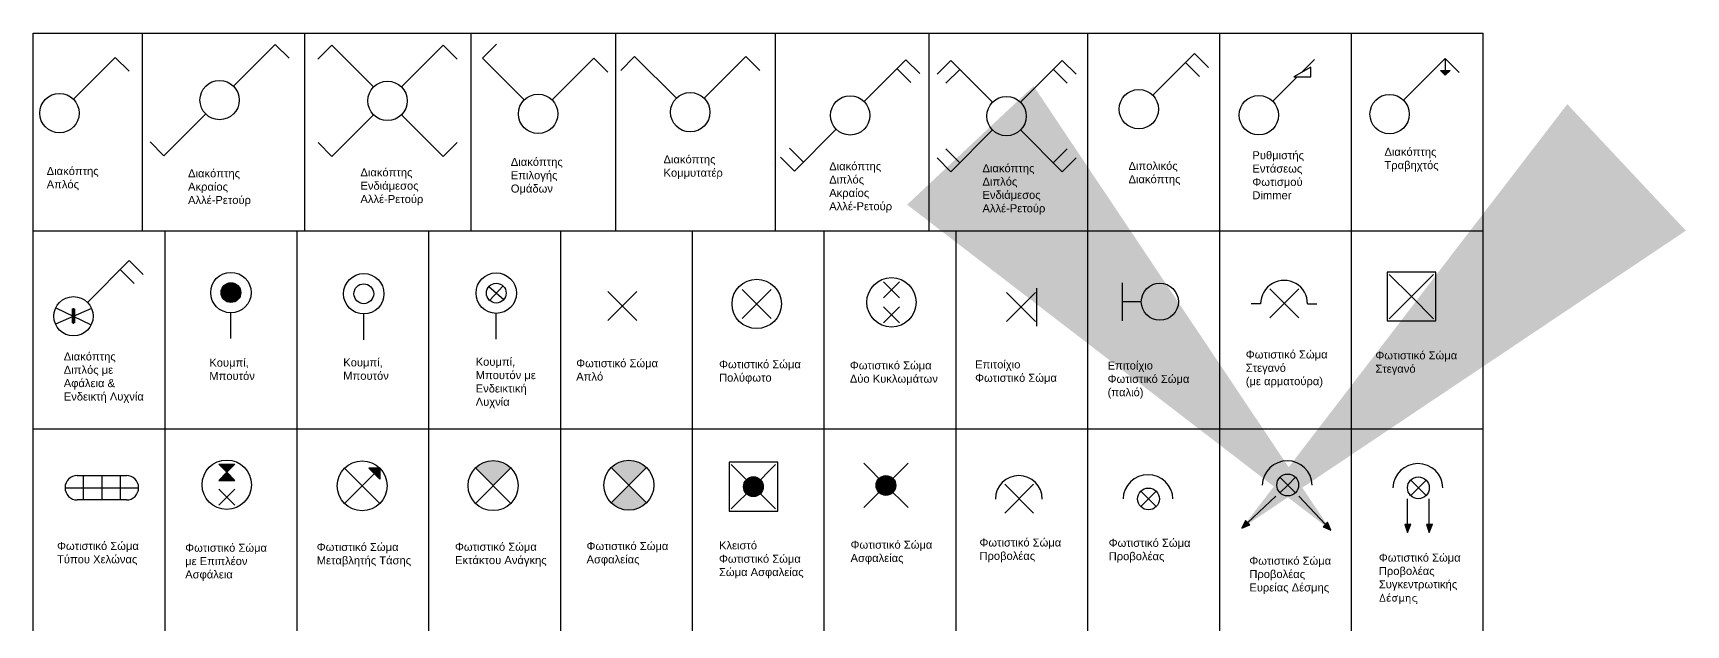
# Model space of a CAD drawing. Header units: millimetres. Extents: x 3223 to 6476, y 1066 to 2142.
# Drawn here: x 3225.16 to 3233, y 1080.39 to 1083.2 of the extents above; entities that cross this region are included whole.
import ezdxf

# ---------------------------------------------------------------- set-up
doc = ezdxf.new("R2010")
doc.units = ezdxf.units.MM
doc.layers.add('συμβολα', color=254, linetype='Continuous')
doc.styles.get("Standard").update_dxf_attribs({"font": 'arial.ttf'})
doc.dimstyles.new('ISO-25', dxfattribs={"dimtxt": 2.5, "dimasz": 2.5, "dimexe": 1.25, "dimexo": 0.625, "dimtad": 1, "dimtxsty": 'Standard', "dimcen": 2.5, "dimadec": 0, "dimazin": 0, "dimtfac": 1, "dimtmove": 0, "dimatfit": 3, "dimfxl": 1, "dimarcsym": 0})

# ---------------------------------------------------------------- blocks, each defined once
blk = doc.blocks.new('A$C19B327CB')
for p, q in [((2, 6.17), (8.17, 0)), ((8.17, 6.17), (2, 0))]:
    blk.add_line(p, q)
blk.add_arc((5, 3), 5, 360, 180)

msp = doc.modelspace()

# ---------------------------------------------------------------- hatches: boundary and pattern name
at = {"layer": 'συμβολα'}
for points in [[(3231.8563, 1083.0001), (3231.8788, 1083.0226), (3231.8338, 1083.0226)], [(3227.4258, 1081.1385, 0.414214), (3227.2583, 1081.1385), (3227.342, 1081.0548)], [(3228.0697, 1081.1404, 0.414214), (3227.9021, 1081.1404), (3227.9859, 1081.0567)]]:
    msp.add_hatch(color=256, dxfattribs=at).paths.add_polyline_path(points)
at = {"layer": 'συμβολα', "ltscale": 2}
h = msp.add_hatch(color=256, dxfattribs=at)
h.dxf.hatch_style = 1
edge = h.paths.add_edge_path()
edge.add_arc((3226.0988, 1081.9697), 0.0469, 0, 360)
at = {"layer": 'συμβολα', "ltscale": 0.3}
h = msp.add_hatch(color=256, dxfattribs=at)
h.dxf.hatch_style = 1
h.paths.add_polyline_path([(3225.3476, 1081.8923), (3225.3572, 1081.8923), (3225.3572, 1081.826), (3225.3476, 1081.826)])
h = msp.add_hatch(color=256, dxfattribs=at)
h.dxf.hatch_style = 1
h.paths.add_polyline_path([(3226.0408, 1081.1565), (3226.0792, 1081.1181), (3226.1176, 1081.1565)])
h.paths.add_polyline_path([(3226.0408, 1081.0797), (3226.1176, 1081.0797), (3226.0792, 1081.1181)])
at = {"layer": 'συμβολα'}
h = msp.add_hatch(color=256, dxfattribs=at)
h.paths.add_polyline_path([(3226.8049, 1081.1377), (3226.7522, 1081.1377), (3226.7786, 1081.1113)])
h.paths.add_polyline_path([(3226.8049, 1081.1377), (3226.7786, 1081.1113), (3226.8049, 1081.0849)])
at = {"layer": 'συμβολα', "ltscale": 2}
h = msp.add_hatch(color=256, dxfattribs=at)
h.dxf.hatch_style = 1
edge = h.paths.add_edge_path()
edge.add_arc((3228.576, 1081.05), 0.0469, 0, 360)
h = msp.add_hatch(color=256, dxfattribs=at)
h.dxf.hatch_style = 1
edge = h.paths.add_edge_path()
edge.add_arc((3229.2044, 1081.0557), 0.0469, 0, 360)
at = {"layer": 'συμβολα', "ltscale": 0.3}
h = msp.add_hatch(color=256, dxfattribs=at)
h.dxf.hatch_style = 1
h.paths.add_polyline_path([(3228.0697, 1080.9729), (3227.9859, 1081.0567), (3227.9021, 1080.9729, 0.414214)])
h = msp.add_hatch(color=256, dxfattribs=at)
h.dxf.hatch_style = 1
h.paths.add_polyline_path([(3230.8921, 1080.8534), (3230.9302, 1080.8698), (3230.9093, 1080.89)])
h = msp.add_hatch(color=256, dxfattribs=at)
h.dxf.hatch_style = 1
h.paths.add_polyline_path([(3231.3139, 1080.8432), (3231.2975, 1080.8814), (3231.2773, 1080.8604)])
h = msp.add_hatch(color=256, dxfattribs=at)
h.dxf.hatch_style = 1
h.paths.add_polyline_path([(3231.6771, 1080.8332), (3231.6929, 1080.8716), (3231.6638, 1080.8714)])
h = msp.add_hatch(color=256, dxfattribs=at)
h.dxf.hatch_style = 1
h.paths.add_polyline_path([(3231.7806, 1080.8332), (3231.7963, 1080.8716), (3231.7672, 1080.8714)])

# ---------------------------------------------------------------- linework, layer by layer
for p, q in [((3225.1607, 1066.3248), (3225.1607, 1083.1998)), ((3225.6782, 1083.1998), (3225.6782, 1082.2623)), ((3226.4477, 1083.1998), (3226.4477, 1082.2623)), ((3227.2367, 1083.1998), (3227.2367, 1082.2623)), ((3227.9221, 1083.1998), (3227.9221, 1082.2623)), ((3228.6792, 1083.1998), (3228.6792, 1082.2623)), ((3229.407, 1083.1998), (3229.407, 1082.2623)), ((3231.2197, 1083.0379), (3231.139, 1082.9929)), ((3231.2197, 1082.9929), (3231.2197, 1083.0379)), ((3230.6579, 1083.0277), (3230.6579, 1083.0277)), ((3231.139, 1082.9929), (3231.2197, 1082.9929)), ((3228.6678, 1082.5789), (3228.6678, 1082.5789)), ((3229.4795, 1082.5757), (3229.4795, 1082.5757)), ((3230.3245, 1082.0162), (3230.3245, 1081.8366)), ((3227.3214, 1081.9981), (3227.3922, 1081.9365)), ((3227.3889, 1082.0016), (3227.3248, 1081.933)), ((3229.9184, 1081.9908), (3229.9184, 1081.8111)), ((3225.4382, 1081.8941), (3225.2667, 1081.8207)), ((3225.2683, 1081.8977), (3225.4366, 1081.8171)), ((3225.3524, 1081.8923), (3225.3524, 1081.8966)), ((3230.4135, 1081.9264), (3230.3245, 1081.9264)), ((3225.3524, 1081.8217), (3225.3524, 1081.826)), ((3226.0408, 1081.1565), (3226.1176, 1081.1565)), ((3226.0408, 1081.0797), (3226.1176, 1081.0797)), ((3231.1093, 1081.0579), (3231.0727, 1081.0944)), ((3231.1093, 1081.0579), (3231.1458, 1081.0944)), ((3231.7288, 1081.0447), (3231.6923, 1081.0813)), ((3231.7288, 1081.0447), (3231.7654, 1081.0813)), ((3230.449, 1080.9918), (3230.4124, 1081.0284)), ((3230.449, 1080.9918), (3230.4124, 1080.9553)), ((3230.449, 1080.9918), (3230.4856, 1081.0284)), ((3230.449, 1080.9918), (3230.4856, 1080.9553)), ((3231.1093, 1081.0579), (3231.0727, 1081.0213)), ((3231.1093, 1081.0579), (3231.1458, 1081.0213)), ((3231.6771, 1080.8332), (3231.6771, 1080.993)), ((3231.7288, 1081.0447), (3231.6923, 1081.0081)), ((3231.7288, 1081.0447), (3231.7654, 1081.0081)), ((3231.7806, 1080.8332), (3231.7806, 1080.993)), ((3230.9093, 1080.89), (3230.8921, 1080.8534)), ((3230.8921, 1080.8534), (3230.9302, 1080.8698)), ((3230.9302, 1080.8698), (3230.9093, 1080.89)), ((3231.2975, 1080.8814), (3231.2773, 1080.8604)), ((3231.2773, 1080.8604), (3231.3139, 1080.8432)), ((3231.3139, 1080.8432), (3231.2975, 1080.8814)), ((3231.6929, 1080.8716), (3231.6638, 1080.8714)), ((3231.6638, 1080.8714), (3231.6771, 1080.8332)), ((3231.6771, 1080.8332), (3231.6929, 1080.8716)), ((3231.7963, 1080.8716), (3231.7672, 1080.8714)), ((3231.7672, 1080.8714), (3231.7806, 1080.8332)), ((3231.7806, 1080.8332), (3231.7963, 1080.8716))]:
    msp.add_line(p, q, dxfattribs=at)
at = {"layer": 'συμβολα', "ltscale": 2}
for p, q in [((3225.1607, 1083.1998), (3225.7857, 1083.1998)), ((3225.7857, 1083.1998), (3226.4107, 1083.1998)), ((3226.4107, 1083.1998), (3227.0357, 1083.1998)), ((3227.0357, 1083.1998), (3227.6607, 1083.1998)), ((3227.6607, 1083.1998), (3228.2857, 1083.1998)), ((3228.2857, 1083.1998), (3228.9107, 1083.1998)), ((3228.2857, 1083.1998), (3228.9107, 1083.1998)), ((3228.9107, 1083.1998), (3229.5357, 1083.1998)), ((3229.5357, 1083.1998), (3230.1607, 1083.1998)), ((3230.1607, 1083.1998), (3230.1607, 1076.6373)), ((3230.1607, 1083.1998), (3230.7857, 1083.1998)), ((3230.7857, 1083.1998), (3230.7857, 1076.6373)), ((3230.7857, 1083.1998), (3231.4107, 1083.1998)), ((3231.4107, 1083.1998), (3231.4107, 1075.6998)), ((3231.4107, 1083.1998), (3232.0357, 1083.1998)), ((3232.0357, 1066.3248), (3232.0357, 1083.1998)), ((3225.1607, 1082.2623), (3232.0357, 1082.2623)), ((3225.7857, 1082.2623), (3225.7857, 1076.6373)), ((3226.4107, 1082.2623), (3226.4107, 1075.6998)), ((3227.0357, 1082.2623), (3227.0357, 1076.6373)), ((3227.6607, 1082.2623), (3227.6607, 1076.6373)), ((3228.2857, 1082.2623), (3228.2857, 1076.6373)), ((3228.9107, 1082.2623), (3228.9107, 1076.6373)), ((3229.5357, 1082.2623), (3229.5357, 1076.6373)), ((3225.1607, 1081.3248), (3232.0357, 1081.3248))]:
    msp.add_line(p, q, dxfattribs=at)
at = {"layer": 'συμβολα'}
for p, q in [((3226.1112, 1082.9485), (3226.3091, 1083.1464)), ((3226.3091, 1083.1464), (3226.375, 1083.0803)), ((3226.5776, 1083.1422), (3226.5116, 1083.0764)), ((3226.5775, 1083.1423), (3226.7754, 1082.9444)), ((3226.9074, 1082.9444), (3227.1052, 1083.1423)), ((3227.1052, 1083.1423), (3227.1711, 1083.0763)), ((3227.3575, 1083.1468), (3227.2915, 1083.0809)), ((3225.3518, 1082.8867), (3225.5497, 1083.0846)), ((3225.5497, 1083.0846), (3225.6156, 1083.0185)), ((3227.2915, 1083.0809), (3227.4894, 1082.883)), ((3227.6213, 1082.883), (3227.8192, 1083.0809)), ((3227.8192, 1083.0809), (3227.8851, 1083.0148)), ((3228.0129, 1083.0884), (3227.9469, 1083.0225)), ((3228.0129, 1083.0885), (3228.2107, 1082.8906)), ((3228.3427, 1082.8906), (3228.5405, 1083.0885)), ((3228.5405, 1083.0885), (3228.6064, 1083.0224)), ((3229.1007, 1082.8757), (3229.2986, 1083.0736)), ((3229.2562, 1083.0312), (3229.3221, 1082.9652)), ((3229.2986, 1083.0736), (3229.3645, 1083.0076)), ((3229.5125, 1083.0702), (3229.4465, 1083.0044)), ((3229.5124, 1083.0703), (3229.7103, 1082.8724)), ((3229.8422, 1082.8724), (3230.0401, 1083.0703)), ((3230.0401, 1083.0703), (3230.106, 1083.0043)), ((3230.4694, 1082.9052), (3230.6673, 1083.1031)), ((3230.6249, 1083.0607), (3230.6908, 1082.9946)), ((3230.6673, 1083.1031), (3230.7332, 1083.037)), ((3231.1743, 1083.0126), (3231.2361, 1083.0744)), ((3231.6584, 1082.8817), (3231.8563, 1083.0796)), ((3231.8563, 1083.0796), (3231.9222, 1083.0135)), ((3231.8563, 1083.0796), (3231.8563, 1083.0001)), ((3229.5549, 1083.0278), (3229.4889, 1082.9619)), ((3229.9978, 1083.028), (3230.0636, 1082.9619)), ((3231.0382, 1082.8765), (3231.1546, 1082.9929)), ((3231.8563, 1083.0001), (3231.8338, 1083.0226)), ((3231.8338, 1083.0226), (3231.8788, 1083.0226)), ((3231.8563, 1083.0001), (3231.8788, 1083.0226)), ((3225.7814, 1082.6187), (3225.9793, 1082.8166)), ((3226.5775, 1082.6146), (3226.7754, 1082.8125)), ((3226.9074, 1082.8125), (3227.1052, 1082.6146)), ((3228.7709, 1082.5459), (3228.9688, 1082.7438)), ((3229.5124, 1082.5426), (3229.7103, 1082.7405)), ((3229.8422, 1082.7405), (3230.0401, 1082.5426)), ((3225.7156, 1082.6847), (3225.7814, 1082.6187)), ((3226.5117, 1082.6807), (3226.5775, 1082.6146)), ((3227.1713, 1082.6805), (3227.1052, 1082.6146)), ((3228.7474, 1082.6543), (3228.8133, 1082.5883)), ((3229.4889, 1082.651), (3229.5548, 1082.585)), ((3230.0637, 1082.6509), (3229.9977, 1082.5851)), ((3228.705, 1082.612), (3228.7709, 1082.5459)), ((3229.4466, 1082.6087), (3229.5124, 1082.5426)), ((3230.1062, 1082.6085), (3230.0401, 1082.5426)), ((3225.4184, 1081.9234), (3225.6163, 1082.1212)), ((3225.6163, 1082.1212), (3225.6822, 1082.0552)), ((3225.5739, 1082.0789), (3225.6398, 1082.0128)), ((3229.2306, 1081.9826), (3229.1922, 1082.021)), ((3229.2306, 1081.9826), (3229.269, 1082.021)), ((3231.5804, 1082.0666), (3231.5804, 1081.8354)), ((3231.8115, 1082.0666), (3231.5804, 1082.0666)), ((3231.696, 1081.951), (3231.5909, 1082.0561)), ((3231.696, 1081.951), (3231.801, 1082.0561)), ((3231.8115, 1081.8354), (3231.8115, 1082.0666)), ((3227.8854, 1081.9754), (3228.0226, 1081.8383)), ((3228.0226, 1081.9754), (3227.8854, 1081.8383)), ((3228.523, 1081.9848), (3228.6602, 1081.8476)), ((3228.6602, 1081.9848), (3228.523, 1081.8476)), ((3229.2306, 1081.9826), (3229.1922, 1081.9442)), ((3229.2306, 1081.9826), (3229.269, 1081.9442)), ((3229.7765, 1081.9695), (3229.9137, 1081.8324)), ((3229.9137, 1081.9695), (3229.7765, 1081.8324)), ((3231.0253, 1081.987), (3231.1625, 1081.8498)), ((3231.1625, 1081.987), (3231.0253, 1081.8498)), ((3231.696, 1081.951), (3231.5909, 1081.846)), ((3231.696, 1081.951), (3231.801, 1081.846)), ((3226.0988, 1081.7518), (3226.0988, 1081.8739)), ((3226.7288, 1081.7463), (3226.7288, 1081.8685)), ((3227.3568, 1081.7494), (3227.3568, 1081.8715)), ((3229.2306, 1081.8648), (3229.1922, 1081.9031)), ((3229.2306, 1081.8648), (3229.1922, 1081.8264)), ((3229.2306, 1081.8648), (3229.269, 1081.9031)), ((3229.2306, 1081.8648), (3229.269, 1081.8264)), ((3230.9808, 1081.9165), (3230.9364, 1081.9165)), ((3231.2031, 1081.9165), (3231.2475, 1081.9165)), ((3231.5804, 1081.8354), (3231.8115, 1081.8354)), ((3226.0792, 1081.1181), (3226.0408, 1081.1565)), ((3226.0792, 1081.1181), (3226.1176, 1081.1565)), ((3228.4604, 1081.1656), (3228.4604, 1080.9344)), ((3228.6916, 1081.1656), (3228.4604, 1081.1656)), ((3228.576, 1081.05), (3228.4709, 1081.1551)), ((3228.576, 1081.05), (3228.6811, 1081.1551)), ((3228.6916, 1080.9344), (3228.6916, 1081.1656)), ((3229.2044, 1081.0557), (3229.0993, 1081.1608)), ((3229.2044, 1081.0557), (3229.3095, 1081.1608)), ((3225.3705, 1081.1031), (3225.603, 1081.1031)), ((3225.3996, 1080.9869), (3225.3996, 1081.1031)), ((3225.4868, 1081.1031), (3225.4868, 1080.9869)), ((3225.574, 1081.1031), (3225.574, 1080.9869)), ((3226.0792, 1081.1181), (3226.0408, 1081.0797)), ((3226.0792, 1081.1181), (3226.1176, 1081.0797)), ((3226.6379, 1081.1377), (3226.8049, 1080.9706)), ((3226.6379, 1080.9706), (3226.8049, 1081.1377)), ((3226.8049, 1081.1377), (3226.7522, 1081.1377)), ((3226.7522, 1081.1377), (3226.8049, 1081.0849)), ((3226.8049, 1081.1377), (3226.8049, 1081.0849)), ((3227.2583, 1081.1385), (3227.4258, 1080.971)), ((3227.2583, 1080.971), (3227.4258, 1081.1385)), ((3227.9021, 1081.1404), (3228.0697, 1080.9729)), ((3227.9021, 1080.9729), (3228.0697, 1081.1404)), ((3225.3124, 1081.045), (3225.6612, 1081.045)), ((3226.0792, 1081.0003), (3226.0408, 1081.0387)), ((3226.0792, 1081.0003), (3226.0408, 1080.9619)), ((3226.0792, 1081.0003), (3226.1176, 1081.0387)), ((3226.0792, 1081.0003), (3226.1176, 1080.9619)), ((3228.576, 1081.05), (3228.4709, 1080.9449)), ((3228.576, 1081.05), (3228.6811, 1080.9449)), ((3229.2044, 1081.0557), (3229.0993, 1080.9506)), ((3229.2044, 1081.0557), (3229.3095, 1080.9506)), ((3225.603, 1080.9869), (3225.3705, 1080.9869)), ((3228.4604, 1080.9344), (3228.6916, 1080.9344))]:
    msp.add_line(p, q, dxfattribs=at)
at = {"layer": 'συμβολα', "ltscale": 0.3}
msp.add_lwpolyline([(3225.3476, 1081.8923), (3225.3572, 1081.8923), (3225.3572, 1081.826), (3225.3476, 1081.826)], close=True, dxfattribs=at)
at = {"layer": 'συμβολα'}
for centre, radius in [((3226.0453, 1082.8825), 0.0933), ((3226.8414, 1082.8785), 0.0933), ((3225.2858, 1082.8207), 0.0933), ((3227.5553, 1082.817), 0.0933), ((3228.2767, 1082.8246), 0.0933), ((3229.0347, 1082.8098), 0.0933), ((3229.7763, 1082.8065), 0.0933), ((3230.4035, 1082.8392), 0.0933), ((3230.9723, 1082.8105), 0.0933), ((3231.5925, 1082.8157), 0.0933), ((3226.0988, 1081.9697), 0.0958), ((3226.0988, 1081.9697), 0.0469), ((3226.7288, 1081.9642), 0.0958), ((3226.7288, 1081.9642), 0.0469), ((3227.3568, 1081.9673), 0.0958), ((3227.3568, 1081.9673), 0.0469), ((3228.5916, 1081.9162), 0.117), ((3229.2306, 1081.9237), 0.117), ((3225.3524, 1081.8574), 0.0933), ((3226.0792, 1081.0592), 0.117), ((3226.7214, 1081.0542), 0.1181), ((3227.342, 1081.0548), 0.1185), ((3227.9859, 1081.0567), 0.1185), ((3228.576, 1081.05), 0.0469), ((3229.2044, 1081.0557), 0.0469)]:
    msp.add_circle(centre, radius, dxfattribs=at)
at = {"layer": 'συμβολα', "ltscale": 0.3}
for centre, radius in [((3230.5031, 1081.9264), 0.088), ((3231.1093, 1081.0579), 0.0517), ((3231.7288, 1081.0447), 0.0517), ((3230.449, 1080.9918), 0.0517)]:
    msp.add_circle(centre, radius, dxfattribs=at)
at = {"layer": 'συμβολα'}
for centre, radius, start, end in [((3231.092, 1081.9165), 0.1111, 359.99999, 180.00001), ((3231.1072, 1081.0541), 0.1185, 1.82715, 178.17285), ((3231.7268, 1081.0409), 0.1185, 1.82715, 178.17285), ((3225.3705, 1081.045), 0.0581, 90, 270), ((3225.603, 1081.045), 0.0581, 270, 90), ((3230.4469, 1080.988), 0.1185, 1.82715, 178.17285)]:
    msp.add_arc(centre, radius, start, end, dxfattribs=at)

# ---------------------------------------------------------------- block references
at = {"layer": 'συμβολα', "xscale": 0.0222279333529514, "yscale": 0.0222279333529514, "zscale": 0.0222279333529514}
msp.add_blockref('A$C19B327CB', (3229.7232, 1080.9247), dxfattribs=at)

# ---------------------------------------------------------------- texts
at = {"layer": 'συμβολα', "attachment_point": 1}
for s, insert, char_height, width in [('Ρυθμιστής Εντάσεως Φωτισμού Dimmer', (3230.9417, 1082.6398), 0.037944, 0.223256), ('Διακόπτης Τραβηχτός', (3231.5679, 1082.6561), 0.037944, 0.223256), ('Διακόπτης\\PΑπλός', (3225.2253, 1082.565), 0.03794, 0.284863), ('Διακόπτης Ενδιάμεσος Αλλέ-Ρετούρ', (3226.7129, 1082.5586), 0.037944, 0.223256), ('Διακόπτης\\PΕπιλογής\\PΟμάδων', (3227.4258, 1082.6083), 0.03794, 0.284863), ('Διακόπτης Κομμυτατέρ', (3228.1498, 1082.6202), 0.037944, 0.223256), ('Διακόπτης Διπλός Ακραίος Αλλέ-Ρετούρ', (3228.9355, 1082.5879), 0.037944, 0.223256), ('Διακόπτης Διπλός Ενδιάμεσος Αλλέ-Ρετούρ', (3229.6621, 1082.5782), 0.037944, 0.223256), ('Διπολικός Διακόπτης', (3230.3546, 1082.5895), 0.037944, 0.223256), ('Διακόπτης\\PΑκραίος\\PΑλλέ-Ρετούρ', (3225.8956, 1082.554), 0.037944, 0.346616), ('Φωτιστικό Σώμα\\PΣτεγανό\\P(με αρματούρα)', (3230.9104, 1081.6955), 0.037944, 0.402866), ('Διακόπτης Διπλός με Αφάλεια & Ενδεικτή Λυχνία', (3225.3063, 1081.6861), 0.037944, 0.392412), ('{\\fArial|b0|i0|c161|p34;Κουμπί, Μπουτόν}', (3225.9963, 1081.6569), 0.037944, 0.222142), ('{\\fArial|b0|i0|c161|p34;Κουμπί, Μπουτόν}', (3226.6313, 1081.6578), 0.037944, 0.222142), ('{\\fArial|b0|i0|c161|p34;Κουμπί, Μπουτόν με Ενδεικτική Λυχνία}', (3227.2593, 1081.6609), 0.037944, 0.28759), ('Φωτιστικό Σώμα\\PΑπλό', (3227.736, 1081.6541), 0.037944, 0.402866), ('Φωτιστικό Σώμα\\PΠολύφωτο', (3228.4132, 1081.6492), 0.037944, 0.402866), ('{\\fArial|b0|i0|c161|p34;Φωτιστικό Σώμα\\PΔύο Κυκλωμάτων}', (3229.0333, 1081.644), 0.037944, 0.423948), ('{\\fArial|b0|i0|c161|p34;Επιτοίχιο Φωτιστικό Σώμα}', (3229.6271, 1081.6482), 0.037944, 0.402866), ('{\\fArial|b0|i0|c161|p34;Επιτοίχιο Φωτιστικό Σώμα\\P(παλιό)}', (3230.2554, 1081.6431), 0.037944, 0.423948), ('{\\fArial|b0|i0|c161|p34;Φωτιστικό Σώμα\\PΣτεγανό}', (3231.525, 1081.6914), 0.037944, 0.402866), ('Φωτιστικό Σώμα\\PΤύπου Χελώνας', (3225.2744, 1080.7882), 0.037944, 0.402866), ('{\\fArial|b0|i0|c161|p34;Φωτιστικό Σώμα\\Pμε Επιπλέον Ασφάλεια}', (3225.882, 1080.7795), 0.037944, 0.423948), ('{\\fArial|b0|i0|c161|p34;Φωτιστικό Σώμα\\PΜεταβλητής Τάσης}', (3226.5056, 1080.783), 0.037944, 0.423948), ('{\\fArial|b0|i0|c161|p34;Φωτιστικό Σώμα\\PΕκτάκτου Ανάγκης}', (3227.1612, 1080.7842), 0.037944, 0.423948), ('{\\fArial|b0|i0|c161|p34;Φωτιστικό Σώμα\\PΑσφαλείας}', (3227.7849, 1080.7876), 0.037944, 0.423948), ('{\\fArial|b0|i0|c161|p34;Κλειστό Φωτιστικό Σώμα\\PΣώμα Ασφαλείας}', (3228.4129, 1080.7907), 0.037944, 0.423948), ('{\\fArial|b0|i0|c161|p34;Φωτιστικό Σώμα\\PΑσφαλείας}', (3229.0366, 1080.7942), 0.037944, 0.423948), ('{\\fArial|b0|i0|c161|p34;Φωτιστικό Σώμα\\PΠροβολέας}', (3229.6477, 1080.8043), 0.037944, 0.402866), ('{\\fArial|b0|i0|c161|p34;Φωτιστικό Σώμα\\PΠροβολέας}', (3230.2605, 1080.8028), 0.037944, 0.402866), ('Φωτιστικό Σώμα\\PΠροβολέας\\PΕυρείας Δέσμης', (3230.9274, 1080.718), 0.037944, 0.402866), ('{\\fArial|b0|i0|c161|p34;Φωτιστικό Σώμα\\PΠροβολέας\\PΣυγκεντρωτικής \\fISOCPEUR|b0|i0|c161|p34;Δέσμης}', (3231.5414, 1080.7328), 0.037944, 0.402866)]:
    msp.add_mtext(s, dxfattribs=dict(at, insert=insert, char_height=char_height, width=width))

# ---------------------------------------------------------------- leaders
at = {"layer": 'συμβολα'}
for points in [[(3231.3139, 1080.8432), (3231.1626, 1081.0047)], [(3230.8921, 1080.8534), (3231.0535, 1081.0047)]]:
    msp.add_leader(points, dimstyle='ISO-25', dxfattribs=at)

doc.saveas('drawing.dxf')
